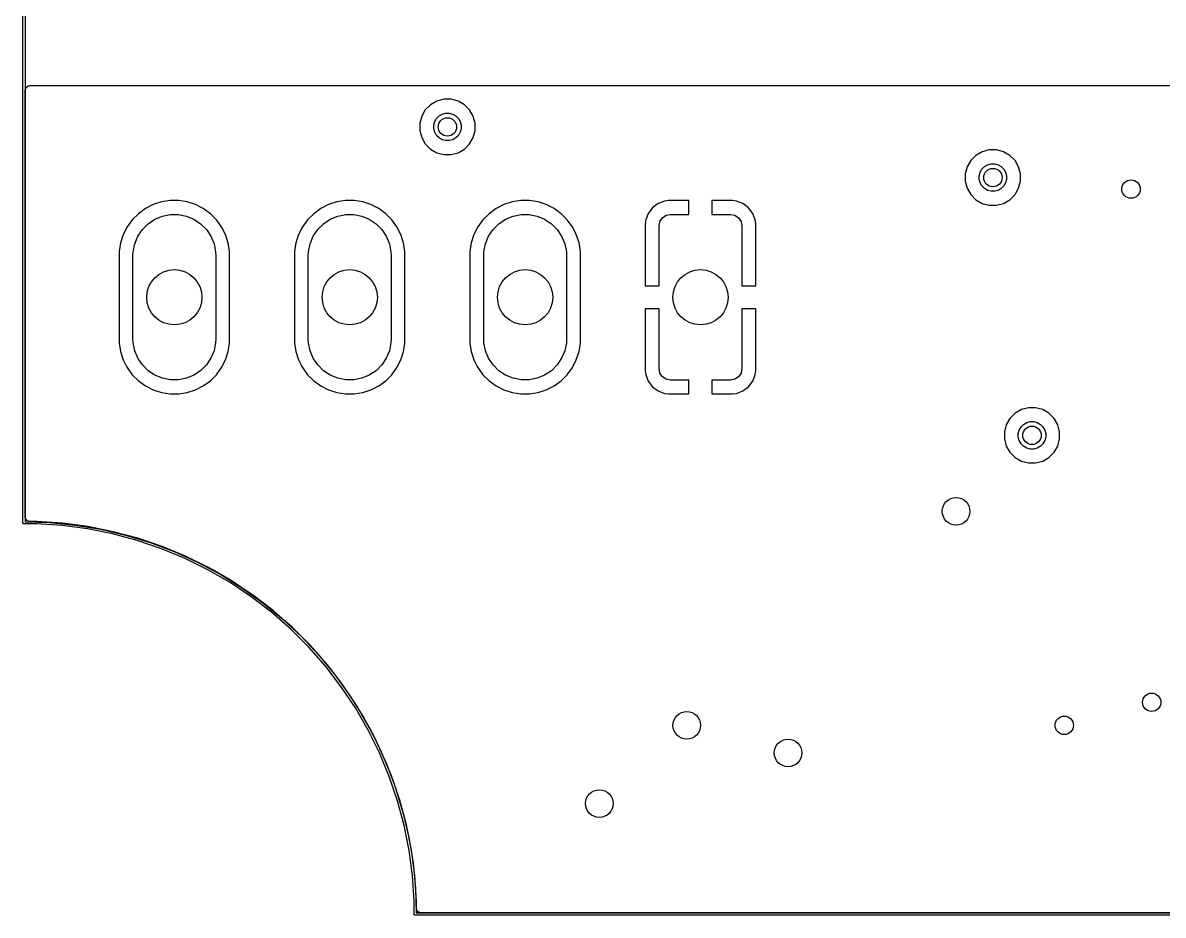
# Model space of a CAD drawing. Extents: x 89 to 178, y -115 to -57.
# Drawn here: x 88.97 to 113.75, y -115.02 to -95.64 of the extents above; entities that cross this region are included whole.
import ezdxf

# ---------------------------------------------------------------- set-up
doc = ezdxf.new("R2010")
doc.units = 0
doc.layers.add('BLACK', color=7, linetype='CONTINUOUS')

msp = doc.modelspace()

# ---------------------------------------------------------------- linework, layer by layer
at = {"layer": 'BLACK', "linetype": 'CONTINUOUS'}
for p, q in [((88.975, -106.5), (88.975, -65.5)), ((89.025, -65.524181), (89.025, -106.475818)), ((89.0255, -97.099), (89.044407, -97.040809)), ((89.0255, -97.820943), (89.0255, -97.099)), ((89.044407, -97.040809), (89.093907, -97.004845)), ((89.093907, -97.004845), (89.1245, -97)), ((89.1245, -97), (131.799999, -97)), ((97.968216, -97.340423), (97.831284, -97.41948)), ((98.120943, -97.2995), (97.968216, -97.340423)), ((98.279057, -97.2995), (98.120943, -97.2995)), ((98.431784, -97.340423), (98.279057, -97.2995)), ((98.568716, -97.41948), (98.431784, -97.340423)), ((97.71948, -97.531284), (97.640423, -97.668216)), ((97.831284, -97.41948), (97.71948, -97.531284)), ((98.085195, -97.622836), (98.160842, -97.602567)), ((98.160842, -97.602567), (98.239158, -97.602567)), ((98.239158, -97.602567), (98.314805, -97.622836)), ((98.68052, -97.531284), (98.568716, -97.41948)), ((98.759577, -97.668216), (98.68052, -97.531284)), ((89.0255, -98.920937), (89.0255, -97.820943)), ((97.640423, -97.668216), (97.5995, -97.820943)), ((97.5995, -97.820943), (97.5995, -97.979057)), ((97.902567, -97.860842), (97.922836, -97.785195)), ((97.922836, -97.785195), (97.961994, -97.717372)), ((97.961994, -97.717372), (98.017372, -97.661994)), ((98.017372, -97.661994), (98.085195, -97.622836)), ((98.314805, -97.622836), (98.382628, -97.661994)), ((98.382628, -97.661994), (98.438006, -97.717372)), ((98.438006, -97.717372), (98.477164, -97.785195)), ((98.477164, -97.785195), (98.497433, -97.860842)), ((98.773705, -97.720943), (98.759577, -97.668216)), ((98.8005, -97.820943), (98.773705, -97.720943)), ((98.8005, -97.979057), (98.8005, -97.820943)), ((97.5995, -97.979057), (97.640423, -98.131784)), ((97.902567, -97.939158), (97.902567, -97.860842)), ((97.922836, -98.014805), (97.902567, -97.939158)), ((97.961994, -98.082628), (97.922836, -98.014805)), ((98.017372, -98.138006), (97.961994, -98.082628)), ((98.438006, -98.082628), (98.382628, -98.138006)), ((98.477164, -98.014805), (98.438006, -98.082628)), ((98.497433, -97.939158), (98.477164, -98.014805)), ((98.497433, -97.860842), (98.497433, -97.939158)), ((98.759577, -98.131784), (98.8005, -97.979057)), ((97.640423, -98.131784), (97.71948, -98.268716)), ((97.71948, -98.268716), (97.831284, -98.38052)), ((98.085195, -98.177164), (98.017372, -98.138006)), ((98.160842, -98.197433), (98.085195, -98.177164)), ((98.239158, -98.197433), (98.160842, -98.197433)), ((98.314805, -98.177164), (98.239158, -98.197433)), ((98.382628, -98.138006), (98.314805, -98.177164)), ((98.568716, -98.38052), (98.68052, -98.268716)), ((98.68052, -98.268716), (98.759577, -98.131784)), ((97.831284, -98.38052), (97.968216, -98.459577)), ((97.968216, -98.459577), (98.120943, -98.5005)), ((98.120943, -98.5005), (98.120945, -98.5005)), ((98.120945, -98.5005), (98.279055, -98.5005)), ((98.279055, -98.5005), (98.279057, -98.5005)), ((98.279057, -98.5005), (98.431784, -98.459577)), ((98.431784, -98.459577), (98.568716, -98.38052)), ((109.681284, -98.519474), (109.56948, -98.631278)), ((109.818216, -98.440417), (109.681284, -98.519474)), ((109.970943, -98.399494), (109.818216, -98.440417)), ((110.129057, -98.399494), (109.970943, -98.399494)), ((110.209106, -98.420943), (110.129057, -98.399494)), ((110.281784, -98.440417), (110.209106, -98.420943)), ((110.418716, -98.519474), (110.281784, -98.440417)), ((110.53052, -98.631278), (110.418716, -98.519474)), ((109.490423, -98.76821), (109.4495, -98.920937)), ((109.56948, -98.631278), (109.490423, -98.76821)), ((109.772836, -98.885189), (109.811994, -98.817366)), ((109.811994, -98.817366), (109.867372, -98.761988)), ((109.867372, -98.761988), (109.935195, -98.72283)), ((109.935195, -98.72283), (110.010842, -98.702561)), ((110.010842, -98.702561), (110.089158, -98.702561)), ((110.089158, -98.702561), (110.164805, -98.72283)), ((110.164805, -98.72283), (110.232628, -98.761988)), ((110.232628, -98.761988), (110.288006, -98.817366)), ((110.288006, -98.817366), (110.327164, -98.885189)), ((110.609577, -98.76821), (110.53052, -98.631278)), ((110.6505, -98.920937), (110.609577, -98.76821)), ((89.0255, -100.605515), (89.0255, -98.920937)), ((109.4495, -98.920937), (109.4495, -99.079051)), ((109.4495, -99.079051), (109.490423, -99.231778)), ((109.752567, -98.960836), (109.772836, -98.885189)), ((109.752567, -99.039152), (109.752567, -98.960836)), ((109.772836, -99.114799), (109.752567, -99.039152)), ((110.327164, -98.885189), (110.347433, -98.960836)), ((110.347433, -99.039152), (110.327164, -99.114799)), ((110.347433, -98.960836), (110.347433, -99.039152)), ((110.609577, -99.231778), (110.6505, -99.079051)), ((110.6505, -99.079051), (110.6505, -98.920937)), ((109.490423, -99.231778), (109.56948, -99.36871)), ((109.811994, -99.182622), (109.772836, -99.114799)), ((109.867372, -99.238), (109.811994, -99.182622)), ((109.935195, -99.277158), (109.867372, -99.238)), ((110.010842, -99.297427), (109.935195, -99.277158)), ((110.089158, -99.297427), (110.010842, -99.297427)), ((110.164805, -99.277158), (110.089158, -99.297427)), ((110.232628, -99.238), (110.164805, -99.277158)), ((110.288006, -99.182622), (110.232628, -99.238)), ((110.327164, -99.114799), (110.288006, -99.182622)), ((110.53052, -99.36871), (110.558098, -99.320943)), ((110.558098, -99.320943), (110.609577, -99.231778)), ((91.806667, -99.587453), (91.638303, -99.673238)), ((91.986386, -99.529058), (91.806667, -99.587453)), ((92.173016, -99.4995), (91.986386, -99.529058)), ((92.173019, -99.4995), (92.173016, -99.4995)), ((92.361981, -99.4995), (92.173019, -99.4995)), ((92.361984, -99.4995), (92.361981, -99.4995)), ((92.548613, -99.529058), (92.361984, -99.4995)), ((92.728332, -99.587453), (92.548613, -99.529058)), ((92.896696, -99.673238), (92.728332, -99.587453)), ((95.616667, -99.587453), (95.448303, -99.673238)), ((95.796386, -99.529058), (95.616667, -99.587453)), ((95.983016, -99.4995), (95.796386, -99.529058)), ((95.983019, -99.4995), (95.983016, -99.4995)), ((96.171981, -99.4995), (95.983019, -99.4995)), ((96.171984, -99.4995), (96.171981, -99.4995)), ((96.358613, -99.529058), (96.171984, -99.4995)), ((96.538332, -99.587453), (96.358613, -99.529058)), ((96.706696, -99.673238), (96.538332, -99.587453)), ((99.426667, -99.587453), (99.258303, -99.673238)), ((99.606386, -99.529058), (99.426667, -99.587453)), ((99.793016, -99.4995), (99.606386, -99.529058)), ((99.793019, -99.4995), (99.793016, -99.4995)), ((99.981981, -99.4995), (99.793019, -99.4995)), ((99.981984, -99.4995), (99.981981, -99.4995)), ((100.168613, -99.529058), (99.981984, -99.4995)), ((100.348332, -99.587453), (100.168613, -99.529058)), ((100.516696, -99.673238), (100.348332, -99.587453)), ((102.775404, -99.56608), (102.654935, -99.657435)), ((102.916056, -99.510613), (102.775404, -99.56608)), ((103.004435, -99.5), (102.916056, -99.510613)), ((103.447499, -99.5), (103.004435, -99.5)), ((103.4475, -99.500001), (103.447499, -99.5)), ((103.4475, -99.8), (103.4475, -99.500001)), ((103.947501, -99.5), (103.9475, -99.500001)), ((103.9475, -99.500001), (103.9475, -99.8)), ((104.390564, -99.5), (103.947501, -99.5)), ((104.478943, -99.510613), (104.390564, -99.5)), ((104.619595, -99.56608), (104.478943, -99.510613)), ((104.740064, -99.657435), (104.619595, -99.56608)), ((109.56948, -99.36871), (109.681284, -99.480514)), ((109.681284, -99.480514), (109.818216, -99.559571)), ((109.818216, -99.559571), (109.970943, -99.600494)), ((110.129057, -99.600494), (110.281784, -99.559571)), ((110.281784, -99.559571), (110.418716, -99.480514)), ((110.418716, -99.480514), (110.53052, -99.36871)), ((91.485428, -99.784309), (91.351809, -99.917928)), ((91.638303, -99.673238), (91.485428, -99.784309)), ((91.843243, -99.906271), (92.006244, -99.838754)), ((92.006244, -99.838754), (92.179285, -99.804334)), ((92.179285, -99.804334), (92.355715, -99.804334)), ((92.355715, -99.804334), (92.528756, -99.838754)), ((92.528756, -99.838754), (92.691757, -99.906271)), ((92.896698, -99.673239), (92.896696, -99.673238)), ((92.896699, -99.67324), (92.896698, -99.673239)), ((93.049573, -99.78431), (92.896699, -99.67324)), ((93.18319, -99.917927), (93.049573, -99.78431)), ((95.295428, -99.784309), (95.161809, -99.917928)), ((95.448303, -99.673238), (95.295428, -99.784309)), ((95.653243, -99.906271), (95.816244, -99.838754)), ((95.816244, -99.838754), (95.989285, -99.804334)), ((95.989285, -99.804334), (96.165715, -99.804334)), ((96.165715, -99.804334), (96.338756, -99.838754)), ((96.338756, -99.838754), (96.501757, -99.906271)), ((96.706698, -99.673239), (96.706696, -99.673238)), ((96.706699, -99.67324), (96.706698, -99.673239)), ((96.859573, -99.78431), (96.706699, -99.67324)), ((96.99319, -99.917927), (96.859573, -99.78431)), ((99.105428, -99.784309), (98.971809, -99.917928)), ((99.258303, -99.673238), (99.105428, -99.784309)), ((99.463243, -99.906271), (99.626244, -99.838754)), ((99.626244, -99.838754), (99.799285, -99.804334)), ((99.799285, -99.804334), (99.975715, -99.804334)), ((99.975715, -99.804334), (100.148756, -99.838754)), ((100.148756, -99.838754), (100.311757, -99.906271)), ((100.516698, -99.673239), (100.516696, -99.673238)), ((100.516699, -99.67324), (100.516698, -99.673239)), ((100.669573, -99.78431), (100.516699, -99.67324)), ((100.80319, -99.917927), (100.669573, -99.78431)), ((102.56358, -99.777904), (102.508113, -99.918556)), ((102.654935, -99.657435), (102.56358, -99.777904)), ((102.870723, -99.873223), (102.951829, -99.81903)), ((102.951829, -99.81903), (103.0475, -99.8)), ((103.0475, -99.8), (103.4475, -99.8)), ((103.9475, -99.8), (104.3475, -99.8)), ((104.3475, -99.8), (104.443171, -99.81903)), ((104.443171, -99.81903), (104.524277, -99.873223)), ((104.831419, -99.777904), (104.740064, -99.657435)), ((104.886886, -99.918556), (104.831419, -99.777904)), ((109.970943, -99.600494), (109.970945, -99.600494)), ((109.970945, -99.600494), (110.129055, -99.600494)), ((110.129055, -99.600494), (110.129057, -99.600494)), ((91.240738, -100.070803), (91.154953, -100.239167)), ((91.351809, -99.917928), (91.240738, -100.070803)), ((91.571791, -100.129046), (91.696546, -100.004291)), ((91.696546, -100.004291), (91.843243, -99.906271)), ((92.691757, -99.906271), (92.838454, -100.004291)), ((92.838454, -100.004291), (92.963209, -100.129046)), ((93.29426, -100.070801), (93.18319, -99.917927)), ((93.380047, -100.239168), (93.29426, -100.070801)), ((95.050738, -100.070803), (94.964953, -100.239167)), ((95.161809, -99.917928), (95.050738, -100.070803)), ((95.381791, -100.129046), (95.506546, -100.004291)), ((95.506546, -100.004291), (95.653243, -99.906271)), ((96.501757, -99.906271), (96.648454, -100.004291)), ((96.648454, -100.004291), (96.773209, -100.129046)), ((97.10426, -100.070801), (96.99319, -99.917927)), ((97.190047, -100.239168), (97.10426, -100.070801)), ((98.860738, -100.070803), (98.774953, -100.239167)), ((98.971809, -99.917928), (98.860738, -100.070803)), ((99.191791, -100.129046), (99.316546, -100.004291)), ((99.316546, -100.004291), (99.463243, -99.906271)), ((100.311757, -99.906271), (100.458454, -100.004291)), ((100.458454, -100.004291), (100.583209, -100.129046)), ((100.867858, -100.006935), (100.80319, -99.917927)), ((100.91426, -100.070801), (100.867858, -100.006935)), ((101.000047, -100.239168), (100.91426, -100.070801)), ((102.508113, -99.918556), (102.4975, -100.006935)), ((102.4975, -100.006935), (102.4975, -101.349999)), ((102.7975, -100.05), (102.81653, -99.954329)), ((102.7975, -101.35), (102.7975, -100.05)), ((102.81653, -99.954329), (102.870723, -99.873223)), ((104.524277, -99.873223), (104.57847, -99.954329)), ((104.57847, -99.954329), (104.5975, -100.05)), ((104.5975, -100.05), (104.5975, -101.35)), ((104.897499, -100.006935), (104.886886, -99.918556)), ((104.8975, -100.006941), (104.897499, -100.006935)), ((104.8975, -101.349999), (104.8975, -100.006941)), ((91.154953, -100.239167), (91.096558, -100.418886)), ((91.406254, -100.438744), (91.473771, -100.275743)), ((91.473771, -100.275743), (91.571791, -100.129046)), ((92.963209, -100.129046), (93.061229, -100.275743)), ((93.061229, -100.275743), (93.128746, -100.438744)), ((93.43844, -100.418882), (93.380047, -100.239168)), ((94.964953, -100.239167), (94.906558, -100.418886)), ((95.216254, -100.438744), (95.283771, -100.275743)), ((95.283771, -100.275743), (95.381791, -100.129046)), ((96.773209, -100.129046), (96.871229, -100.275743)), ((96.871229, -100.275743), (96.938746, -100.438744)), ((97.24844, -100.418882), (97.190047, -100.239168)), ((98.774953, -100.239167), (98.716558, -100.418886)), ((99.026254, -100.438744), (99.093771, -100.275743)), ((99.093771, -100.275743), (99.191791, -100.129046)), ((100.583209, -100.129046), (100.681229, -100.275743)), ((100.681229, -100.275743), (100.748746, -100.438744)), ((101.05844, -100.418882), (101.000047, -100.239168)), ((91.096558, -100.418886), (91.067, -100.605515)), ((91.371834, -100.611785), (91.406254, -100.438744)), ((93.128746, -100.438744), (93.163166, -100.611785)), ((93.438441, -100.418886), (93.43844, -100.418882)), ((93.468, -100.605515), (93.438441, -100.418886)), ((94.906558, -100.418886), (94.877, -100.605515)), ((95.181834, -100.611785), (95.216254, -100.438744)), ((96.938746, -100.438744), (96.973166, -100.611785)), ((97.248441, -100.418886), (97.24844, -100.418882)), ((97.278, -100.605515), (97.248441, -100.418886)), ((98.716558, -100.418886), (98.687, -100.605515)), ((98.991834, -100.611785), (99.026254, -100.438744)), ((100.748746, -100.438744), (100.783166, -100.611785)), ((101.058441, -100.418886), (101.05844, -100.418882)), ((101.088, -100.605515), (101.058441, -100.418886)), ((89.0255, -104.520947), (89.0255, -100.605515)), ((91.067, -100.605515), (91.067, -102.594484)), ((91.3675, -100.7), (91.371834, -100.611785)), ((91.3675, -102.5), (91.3675, -100.7)), ((93.163166, -100.611785), (93.1675, -100.7)), ((93.1675, -100.7), (93.1675, -102.5)), ((93.468, -102.594484), (93.468, -100.605515)), ((94.877, -100.605515), (94.877, -102.594484)), ((95.1775, -100.7), (95.181834, -100.611785)), ((95.1775, -102.5), (95.1775, -100.7)), ((96.973166, -100.611785), (96.9775, -100.7)), ((96.9775, -100.7), (96.9775, -102.5)), ((97.278, -102.594484), (97.278, -100.605515)), ((98.687, -100.605515), (98.687, -102.594484)), ((98.9875, -100.7), (98.991834, -100.611785)), ((98.9875, -102.5), (98.9875, -100.7)), ((100.783166, -100.611785), (100.7875, -100.7)), ((100.7875, -100.7), (100.7875, -102.5)), ((101.088, -102.594484), (101.088, -100.605515)), ((102.4975, -101.349999), (102.497501, -101.35)), ((102.497501, -101.35), (102.7975, -101.35)), ((104.5975, -101.35), (104.897499, -101.35)), ((104.897499, -101.35), (104.8975, -101.349999)), ((102.497501, -101.85), (102.4975, -101.850001)), ((102.4975, -101.850001), (102.4975, -103.193064)), ((102.7975, -101.85), (102.497501, -101.85)), ((102.7975, -103.15), (102.7975, -101.85)), ((104.897499, -101.85), (104.5975, -101.85)), ((104.5975, -101.85), (104.5975, -103.15)), ((104.8975, -101.850001), (104.897499, -101.85)), ((104.8975, -103.193058), (104.8975, -101.850001)), ((91.371834, -102.588215), (91.3675, -102.5)), ((93.1675, -102.5), (93.163166, -102.588215)), ((95.181834, -102.588215), (95.1775, -102.5)), ((96.9775, -102.5), (96.973166, -102.588215)), ((98.991834, -102.588215), (98.9875, -102.5)), ((100.7875, -102.5), (100.783166, -102.588215)), ((91.067, -102.594484), (91.096558, -102.781113)), ((91.096558, -102.781113), (91.154953, -102.960832)), ((91.406254, -102.761256), (91.371834, -102.588215)), ((91.473771, -102.924257), (91.406254, -102.761256)), ((93.128746, -102.761256), (93.061229, -102.924257)), ((93.163166, -102.588215), (93.128746, -102.761256)), ((93.380047, -102.960832), (93.43844, -102.781118)), ((93.43844, -102.781118), (93.452725, -102.690925)), ((93.452725, -102.690925), (93.468, -102.594484)), ((94.877, -102.594484), (94.906558, -102.781113)), ((94.906558, -102.781113), (94.964953, -102.960832)), ((95.216254, -102.761256), (95.181834, -102.588215)), ((95.283771, -102.924257), (95.216254, -102.761256)), ((96.938746, -102.761256), (96.871229, -102.924257)), ((96.973166, -102.588215), (96.938746, -102.761256)), ((97.190047, -102.960832), (97.24844, -102.781118)), ((97.24844, -102.781118), (97.262725, -102.690925)), ((97.262725, -102.690925), (97.278, -102.594484)), ((98.687, -102.594484), (98.716558, -102.781113)), ((98.716558, -102.781113), (98.774953, -102.960832)), ((99.026254, -102.761256), (98.991834, -102.588215)), ((99.093771, -102.924257), (99.026254, -102.761256)), ((100.748746, -102.761256), (100.681229, -102.924257)), ((100.783166, -102.588215), (100.748746, -102.761256)), ((101.000047, -102.960832), (101.05844, -102.781118)), ((101.05844, -102.781118), (101.072725, -102.690925)), ((101.072725, -102.690925), (101.088, -102.594484)), ((91.154953, -102.960832), (91.227161, -103.10255)), ((91.571791, -103.070954), (91.473771, -102.924257)), ((93.061229, -102.924257), (92.963209, -103.070954)), ((93.29426, -103.129199), (93.380047, -102.960832)), ((94.964953, -102.960832), (95.037161, -103.10255)), ((95.381791, -103.070954), (95.283771, -102.924257)), ((96.871229, -102.924257), (96.773209, -103.070954)), ((97.10426, -103.129199), (97.190047, -102.960832)), ((98.774953, -102.960832), (98.847161, -103.10255)), ((99.191791, -103.070954), (99.093771, -102.924257)), ((100.681229, -102.924257), (100.583209, -103.070954)), ((100.91426, -103.129199), (101.000047, -102.960832)), ((91.227161, -103.10255), (91.24074, -103.129199)), ((91.24074, -103.129199), (91.35181, -103.282073)), ((91.35181, -103.282073), (91.485427, -103.41569)), ((91.696546, -103.195709), (91.571791, -103.070954)), ((91.843243, -103.293729), (91.696546, -103.195709)), ((92.006244, -103.361246), (91.843243, -103.293729)), ((92.691757, -103.293729), (92.528756, -103.361246)), ((92.838454, -103.195709), (92.691757, -103.293729)), ((92.963209, -103.070954), (92.838454, -103.195709)), ((93.049573, -103.41569), (93.18319, -103.282073)), ((93.18319, -103.282073), (93.29426, -103.129199)), ((95.037161, -103.10255), (95.05074, -103.129199)), ((95.05074, -103.129199), (95.16181, -103.282073)), ((95.16181, -103.282073), (95.295427, -103.41569)), ((95.506546, -103.195709), (95.381791, -103.070954)), ((95.653243, -103.293729), (95.506546, -103.195709)), ((95.816244, -103.361246), (95.653243, -103.293729)), ((96.501757, -103.293729), (96.338756, -103.361246)), ((96.648454, -103.195709), (96.501757, -103.293729)), ((96.773209, -103.070954), (96.648454, -103.195709)), ((96.859573, -103.41569), (96.99319, -103.282073)), ((96.99319, -103.282073), (97.10426, -103.129199)), ((98.847161, -103.10255), (98.86074, -103.129199)), ((98.86074, -103.129199), (98.97181, -103.282073)), ((98.97181, -103.282073), (99.105427, -103.41569)), ((99.316546, -103.195709), (99.191791, -103.070954)), ((99.463243, -103.293729), (99.316546, -103.195709)), ((99.626244, -103.361246), (99.463243, -103.293729)), ((100.311757, -103.293729), (100.148756, -103.361246)), ((100.458454, -103.195709), (100.311757, -103.293729)), ((100.583209, -103.070954), (100.458454, -103.195709)), ((100.669573, -103.41569), (100.80319, -103.282073)), ((100.80319, -103.282073), (100.91426, -103.129199)), ((102.4975, -103.193064), (102.508113, -103.281443)), ((102.508113, -103.281443), (102.56358, -103.422095)), ((102.81653, -103.245671), (102.7975, -103.15)), ((102.870723, -103.326777), (102.81653, -103.245671)), ((104.57847, -103.245671), (104.524277, -103.326777)), ((104.5975, -103.15), (104.57847, -103.245671)), ((104.87131, -103.320943), (104.886885, -103.281448)), ((104.886885, -103.281448), (104.897499, -103.193064)), ((104.897499, -103.193064), (104.8975, -103.193058)), ((91.485427, -103.41569), (91.638301, -103.52676)), ((91.638301, -103.52676), (91.806668, -103.612547)), ((92.179285, -103.395666), (92.006244, -103.361246)), ((92.355715, -103.395666), (92.179285, -103.395666)), ((92.528756, -103.361246), (92.355715, -103.395666)), ((92.728332, -103.612547), (92.896699, -103.52676)), ((92.896699, -103.52676), (93.049573, -103.41569)), ((95.295427, -103.41569), (95.448301, -103.52676)), ((95.448301, -103.52676), (95.616668, -103.612547)), ((95.989285, -103.395666), (95.816244, -103.361246)), ((96.165715, -103.395666), (95.989285, -103.395666)), ((96.338756, -103.361246), (96.165715, -103.395666)), ((96.538332, -103.612547), (96.706699, -103.52676)), ((96.706699, -103.52676), (96.859573, -103.41569)), ((99.105427, -103.41569), (99.258301, -103.52676)), ((99.258301, -103.52676), (99.426668, -103.612547)), ((99.799285, -103.395666), (99.626244, -103.361246)), ((99.975715, -103.395666), (99.799285, -103.395666)), ((100.148756, -103.361246), (99.975715, -103.395666)), ((100.348332, -103.612547), (100.516699, -103.52676)), ((100.516699, -103.52676), (100.669573, -103.41569)), ((102.56358, -103.422095), (102.654935, -103.542564)), ((102.654935, -103.542564), (102.775404, -103.633919)), ((102.951829, -103.38097), (102.870723, -103.326777)), ((103.0475, -103.4), (102.951829, -103.38097)), ((103.4475, -103.4), (103.0475, -103.4)), ((103.4475, -103.699999), (103.4475, -103.4)), ((104.3475, -103.4), (103.9475, -103.4)), ((103.9475, -103.4), (103.9475, -103.699999)), ((104.443171, -103.38097), (104.3475, -103.4)), ((104.524277, -103.326777), (104.443171, -103.38097)), ((104.619595, -103.633919), (104.740064, -103.542564)), ((104.740064, -103.542564), (104.831422, -103.422092)), ((104.831422, -103.422092), (104.87131, -103.320943)), ((91.806668, -103.612547), (91.986382, -103.67094)), ((91.986382, -103.67094), (91.986383, -103.67094)), ((91.986383, -103.67094), (91.986386, -103.670941)), ((91.986386, -103.670941), (92.173016, -103.7005)), ((92.173016, -103.7005), (92.173019, -103.7005)), ((92.173019, -103.7005), (92.361984, -103.7005)), ((92.361984, -103.7005), (92.548613, -103.670941)), ((92.548613, -103.670941), (92.548614, -103.67094)), ((92.548614, -103.67094), (92.548618, -103.67094)), ((92.548618, -103.67094), (92.728332, -103.612547)), ((95.616668, -103.612547), (95.796382, -103.67094)), ((95.796382, -103.67094), (95.796383, -103.67094)), ((95.796383, -103.67094), (95.796386, -103.670941)), ((95.796386, -103.670941), (95.983016, -103.7005)), ((95.983016, -103.7005), (95.983019, -103.7005)), ((95.983019, -103.7005), (96.171984, -103.7005)), ((96.171984, -103.7005), (96.358613, -103.670941)), ((96.358613, -103.670941), (96.358614, -103.67094)), ((96.358614, -103.67094), (96.358618, -103.67094)), ((96.358618, -103.67094), (96.538332, -103.612547)), ((99.426668, -103.612547), (99.606382, -103.67094)), ((99.606382, -103.67094), (99.606383, -103.67094)), ((99.606383, -103.67094), (99.606386, -103.670941)), ((99.606386, -103.670941), (99.793016, -103.7005)), ((99.793016, -103.7005), (99.793019, -103.7005)), ((99.793019, -103.7005), (99.981984, -103.7005)), ((99.981984, -103.7005), (100.168613, -103.670941)), ((100.168613, -103.670941), (100.168614, -103.67094)), ((100.168614, -103.67094), (100.168618, -103.67094)), ((100.168618, -103.67094), (100.348332, -103.612547)), ((102.775404, -103.633919), (102.916056, -103.689386)), ((102.916056, -103.689386), (103.004435, -103.699999)), ((103.004435, -103.699999), (103.004442, -103.7)), ((103.004442, -103.7), (103.447499, -103.7)), ((103.447499, -103.7), (103.4475, -103.699999)), ((103.9475, -103.699999), (103.947501, -103.7)), ((103.947501, -103.7), (104.390558, -103.7)), ((104.390558, -103.7), (104.390564, -103.699999)), ((104.390564, -103.699999), (104.478943, -103.689386)), ((104.478943, -103.689386), (104.619595, -103.633919)), ((110.668216, -104.040427), (110.531284, -104.119484)), ((110.820943, -103.999504), (110.668216, -104.040427)), ((110.979057, -103.999504), (110.820943, -103.999504)), ((111.131784, -104.040427), (110.979057, -103.999504)), ((111.268716, -104.119484), (111.131784, -104.040427)), ((110.41948, -104.231288), (110.340423, -104.36822)), ((110.531284, -104.119484), (110.41948, -104.231288)), ((111.38052, -104.231288), (111.268716, -104.119484)), ((111.459577, -104.36822), (111.38052, -104.231288)), ((89.0255, -106.3755), (89.0255, -104.520947)), ((110.340423, -104.36822), (110.2995, -104.520947)), ((110.2995, -104.520947), (110.2995, -104.679061)), ((110.602567, -104.560846), (110.622836, -104.485199)), ((110.622836, -104.485199), (110.661994, -104.417376)), ((110.661994, -104.417376), (110.717372, -104.361998)), ((110.717372, -104.361998), (110.785195, -104.32284)), ((110.785195, -104.32284), (110.860842, -104.302571)), ((110.860842, -104.302571), (110.939158, -104.302571)), ((110.939158, -104.302571), (111.014805, -104.32284)), ((111.014805, -104.32284), (111.082628, -104.361998)), ((111.082628, -104.361998), (111.138006, -104.417376)), ((111.138006, -104.417376), (111.177164, -104.485199)), ((111.177164, -104.485199), (111.197433, -104.560846)), ((111.4764, -104.431004), (111.459577, -104.36822)), ((111.5005, -104.520947), (111.4764, -104.431004)), ((111.5005, -104.679061), (111.5005, -104.520947)), ((110.2995, -104.679061), (110.340423, -104.831788)), ((110.602567, -104.639162), (110.602567, -104.560846)), ((110.622836, -104.714809), (110.602567, -104.639162)), ((110.661994, -104.782632), (110.622836, -104.714809)), ((110.717372, -104.83801), (110.661994, -104.782632)), ((111.138006, -104.782632), (111.082628, -104.83801)), ((111.177164, -104.714809), (111.138006, -104.782632)), ((111.197433, -104.639162), (111.177164, -104.714809)), ((111.197433, -104.560846), (111.197433, -104.639162)), ((111.459577, -104.831788), (111.5005, -104.679061)), ((110.340423, -104.831788), (110.41948, -104.96872)), ((110.41948, -104.96872), (110.531284, -105.080524)), ((110.785195, -104.877168), (110.717372, -104.83801)), ((110.860842, -104.897437), (110.785195, -104.877168)), ((110.939158, -104.897437), (110.860842, -104.897437)), ((111.014805, -104.877168), (110.939158, -104.897437)), ((111.082628, -104.83801), (111.014805, -104.877168)), ((111.268716, -105.080524), (111.38052, -104.96872)), ((111.38052, -104.96872), (111.459577, -104.831788)), ((110.531284, -105.080524), (110.668216, -105.159581)), ((110.668216, -105.159581), (110.820943, -105.200504)), ((110.820943, -105.200504), (110.820945, -105.200504)), ((110.820945, -105.200504), (110.979055, -105.200504)), ((110.979055, -105.200504), (110.979057, -105.200504)), ((110.979057, -105.200504), (111.131784, -105.159581)), ((111.131784, -105.159581), (111.268716, -105.080524)), ((88.976224, -106.506153), (88.975, -106.5)), ((88.976224, -106.507725), (88.976224, -106.506153)), ((88.976654, -106.508317), (88.976224, -106.507725)), ((88.976903, -106.509567), (88.976654, -106.508317)), ((88.979312, -106.511976), (88.976903, -106.509567)), ((88.985305, -106.520225), (88.979312, -106.511976)), ((88.988646, -106.52131), (88.985305, -106.520225)), ((88.990433, -106.523097), (88.988646, -106.52131)), ((88.994144, -106.523097), (88.990433, -106.523097)), ((89, -106.525), (88.994144, -106.523097)), ((89.277443, -106.525), (89, -106.525)), ((89.025, -106.475818), (89.557562, -106.493253)), ((89.030345, -106.406093), (89.0255, -106.3755)), ((89.066309, -106.455593), (89.030345, -106.406093)), ((89.1245, -106.4745), (89.066309, -106.455593)), ((89.279096, -106.4745), (89.1245, -106.4745)), ((89.83114, -106.561291), (89.277443, -106.525)), ((89.836101, -106.511008), (89.279096, -106.4745)), ((89.557562, -106.493253), (90.112736, -106.547933)), ((90.389498, -106.583864), (89.836101, -106.511008)), ((90.381279, -106.633718), (89.83114, -106.561291)), ((90.112736, -106.547933), (90.663145, -106.638805)), ((90.925502, -106.741971), (90.381279, -106.633718)), ((90.389504, -106.583865), (90.389498, -106.583864)), ((90.93697, -106.692762), (90.389504, -106.583865)), ((90.663145, -106.638805), (91.206432, -106.765482)), ((91.461481, -106.885586), (90.925502, -106.741971)), ((91.476156, -106.837237), (90.93697, -106.692762)), ((91.206432, -106.765482), (91.740271, -106.927421)), ((91.986918, -107.063948), (91.461481, -106.885586)), ((91.748518, -106.929692), (91.476156, -106.837237)), ((91.740271, -106.927421), (92.262376, -107.123927)), ((92.004717, -107.01666), (91.748518, -106.929692)), ((92.520419, -107.230271), (92.004717, -107.01666)), ((92.499566, -107.276294), (91.986918, -107.063948)), ((92.262376, -107.123927), (92.770511, -107.35416)), ((92.520423, -107.230273), (92.520419, -107.230271)), ((92.520434, -107.230278), (92.520423, -107.230273)), ((93.021039, -107.477149), (92.520434, -107.230278)), ((92.997227, -107.521713), (92.499566, -107.276294)), ((92.770511, -107.35416), (93.2625, -107.617133)), ((93.477772, -107.799156), (92.997227, -107.521713)), ((93.021045, -107.477152), (93.021039, -107.477149)), ((93.021046, -107.477153), (93.021045, -107.477152)), ((93.086783, -107.515106), (93.021046, -107.477153)), ((93.50156, -107.754577), (93.086783, -107.515106)), ((93.2625, -107.617133), (93.736236, -107.911722)), ((93.504449, -107.756245), (93.50156, -107.754577)), ((93.504478, -107.756263), (93.504449, -107.756245)), ((93.62099, -107.834114), (93.504478, -107.756263)), ((93.939143, -108.107434), (93.477772, -107.799156)), ((93.620992, -107.834116), (93.62099, -107.834114)), ((93.96858, -108.066367), (93.620992, -107.834116)), ((93.736236, -107.911722), (94.189691, -108.236663)), ((94.379363, -108.445227), (93.939143, -108.107434)), ((94.411391, -108.406148), (93.96858, -108.066367)), ((94.189691, -108.236663), (94.620923, -108.590566)), ((94.796548, -108.811088), (94.379363, -108.445227)), ((94.411403, -108.406158), (94.411391, -108.406148)), ((94.411417, -108.406169), (94.411403, -108.406158)), ((94.664975, -108.628534), (94.411417, -108.406169)), ((94.620923, -108.590566), (95.028085, -108.971915)), ((94.831068, -108.774193), (94.664975, -108.628534)), ((95.188912, -109.203452), (94.796548, -108.811088)), ((94.831074, -108.774199), (94.831068, -108.774193)), ((94.831088, -108.774211), (94.831074, -108.774199)), ((94.97782, -108.920943), (94.831088, -108.774211)), ((95.225789, -109.168912), (94.97782, -108.920943)), ((95.028085, -108.971915), (95.409434, -109.379077)), ((95.554773, -109.620637), (95.188912, -109.203452)), ((95.225801, -109.168926), (95.225789, -109.168912)), ((95.225806, -109.168931), (95.225801, -109.168926)), ((95.280926, -109.231784), (95.225806, -109.168931)), ((95.593831, -109.588583), (95.280926, -109.231784)), ((95.409434, -109.379077), (95.763337, -109.810309)), ((95.892566, -110.060857), (95.554773, -109.620637)), ((95.593842, -109.588597), (95.593831, -109.588583)), ((95.593851, -109.588608), (95.593842, -109.588597)), ((95.787557, -109.841051), (95.593851, -109.588608)), ((95.763337, -109.810309), (96.088278, -110.263764)), ((95.933637, -110.031426), (95.787557, -109.841051)), ((96.200844, -110.522228), (95.892566, -110.060857)), ((96.243752, -110.495546), (95.933637, -110.031426)), ((96.088278, -110.263764), (96.382867, -110.7375)), ((96.478287, -111.002773), (96.200844, -110.522228)), ((96.336324, -110.655886), (96.243752, -110.495546)), ((96.522854, -110.978966), (96.336324, -110.655886)), ((96.382867, -110.7375), (96.64584, -111.229489)), ((96.59783, -111.131004), (96.522854, -110.978966)), ((96.723706, -111.500434), (96.478287, -111.002773)), ((96.769729, -111.479581), (96.59783, -111.131004)), ((96.64584, -111.229489), (96.876073, -111.737624)), ((96.98334, -111.995283), (96.769729, -111.479581)), ((96.936052, -112.013082), (96.723706, -111.500434)), ((96.876073, -111.737624), (97.072579, -112.259729)), ((97.114414, -112.538519), (96.936052, -112.013082)), ((97.041461, -112.166503), (96.98334, -111.995283)), ((97.091003, -112.312449), (97.041461, -112.166503)), ((97.072579, -112.259729), (97.234518, -112.793568)), ((97.093958, -112.321155), (97.091003, -112.312449)), ((97.162765, -112.523852), (97.093958, -112.321155)), ((97.258029, -113.074498), (97.114414, -112.538519)), ((97.307236, -113.063024), (97.162765, -112.523852)), ((97.234518, -112.793568), (97.361195, -113.336855)), ((97.366282, -113.618721), (97.258029, -113.074498)), ((97.416134, -113.610491), (97.307236, -113.063024)), ((97.361195, -113.336855), (97.452067, -113.887264)), ((97.438709, -114.16886), (97.366282, -113.618721)), ((97.416135, -113.610501), (97.416134, -113.610491)), ((97.488991, -114.163895), (97.416135, -113.610501)), ((97.452067, -113.887264), (97.506747, -114.442438)), ((97.475, -114.722557), (97.438709, -114.16886)), ((97.488991, -114.163899), (97.488991, -114.163895)), ((97.488992, -114.163907), (97.488991, -114.163899)), ((97.5255, -114.720904), (97.488992, -114.163907)), ((97.506747, -114.442438), (97.524182, -114.975)), ((97.475, -115), (97.475, -114.722557)), ((97.5255, -114.8755), (97.5255, -114.720904)), ((97.530345, -114.906093), (97.5255, -114.8755)), ((97.566309, -114.955593), (97.530345, -114.906093)), ((97.476903, -115.005856), (97.475, -115)), ((97.476903, -115.009567), (97.476903, -115.005856)), ((97.478689, -115.011353), (97.476903, -115.009567)), ((97.479775, -115.014695), (97.478689, -115.011353)), ((97.488023, -115.020687), (97.479775, -115.014695)), ((97.490433, -115.023097), (97.488023, -115.020687)), ((97.491682, -115.023345), (97.490433, -115.023097)), ((97.492275, -115.023776), (97.491682, -115.023345)), ((97.493847, -115.023776), (97.492275, -115.023776)), ((97.5, -115.025), (97.493847, -115.023776)), ((169.5, -115.025), (97.5, -115.025)), ((97.524182, -114.975), (169.475818, -114.975)), ((97.6245, -114.9745), (97.566309, -114.955593)), ((169.3755, -114.9745), (97.6245, -114.9745))]:
    msp.add_line(p, q, dxfattribs=at)
at = {"layer": 'BLACK'}
for centre, radius in [((98.2, -97.9), 0.2), ((110.05, -98.999994), 0.2), ((113.050008, -99.25), 0.2), ((92.2675, -101.6), 0.6), ((92.2675, -101.6), 0.6), ((96.0775, -101.6), 0.6), ((96.0775, -101.6), 0.6), ((99.8875, -101.6), 0.6), ((99.8875, -101.6), 0.6), ((103.6975, -101.6), 0.6), ((103.6975, -101.6), 0.6), ((110.9, -104.600004), 0.2), ((109.25, -106.250002), 0.3), ((113.5, -110.4), 0.2), ((103.4, -110.9), 0.3), ((111.6, -110.9), 0.2), ((105.6, -111.5), 0.3), ((101.5, -112.6), 0.3)]:
    msp.add_circle(centre, radius, dxfattribs=at)
at = {"layer": 'WHITE'}
for centre, radius in [((98.2, -97.9), 0.2), ((110.05, -98.999994), 0.2), ((113.050008, -99.25), 0.2), ((92.2675, -101.6), 0.6), ((96.0775, -101.6), 0.6), ((99.8875, -101.6), 0.6), ((103.6975, -101.6), 0.6), ((110.9, -104.600004), 0.2), ((109.25, -106.250002), 0.3), ((113.5, -110.4), 0.2), ((103.4, -110.9), 0.3), ((111.6, -110.9), 0.2), ((105.6, -111.5), 0.3), ((101.5, -112.6), 0.3)]:
    msp.add_circle(centre, radius, dxfattribs=at)

doc.saveas('drawing.dxf')
